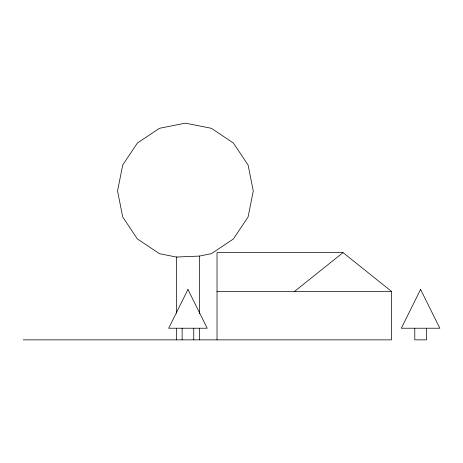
<?xml version="1.0" encoding="UTF-8"?>
<svg xmlns="http://www.w3.org/2000/svg" width="463" height="463" viewBox="0 0 463 463"><rect width="100%" height="100%" fill="white"/><g stroke="black" fill="none" stroke-linecap="round" stroke-linejoin="round"><path stroke-width="0.69" d="M294.572 291.395L343.042 252.619L391.513 291.395L391.513 339.859L23.15 339.859M176.982 257.173L159.44 253.683L137.424 238.977L122.712 216.962L117.55 190.993L122.712 165.031L137.424 143.015L159.44 128.303L185.408 123.141L211.371 128.303L233.387 143.015L248.099 165.031L253.261 190.993L248.099 216.962L233.387 238.977L211.371 253.683L199.293 256.091L176.467 257.034L176.467 313.214M343.042 252.619L217.025 252.619L217.025 339.859M217.025 291.395L391.513 291.395M426.4 328.226L426.4 339.859L414.784 339.859L414.784 328.226M199.42 256.027L199.42 313.845M199.42 328.296L199.42 339.859M193.748 328.226L193.748 339.859M182.138 328.226L182.138 339.859M176.467 328.336L176.467 339.859M187.943 289.456L168.682 328.226L207.198 328.226L187.943 289.456M420.589 289.456L401.334 328.226L439.85 328.226L420.589 289.456"/></g></svg>
